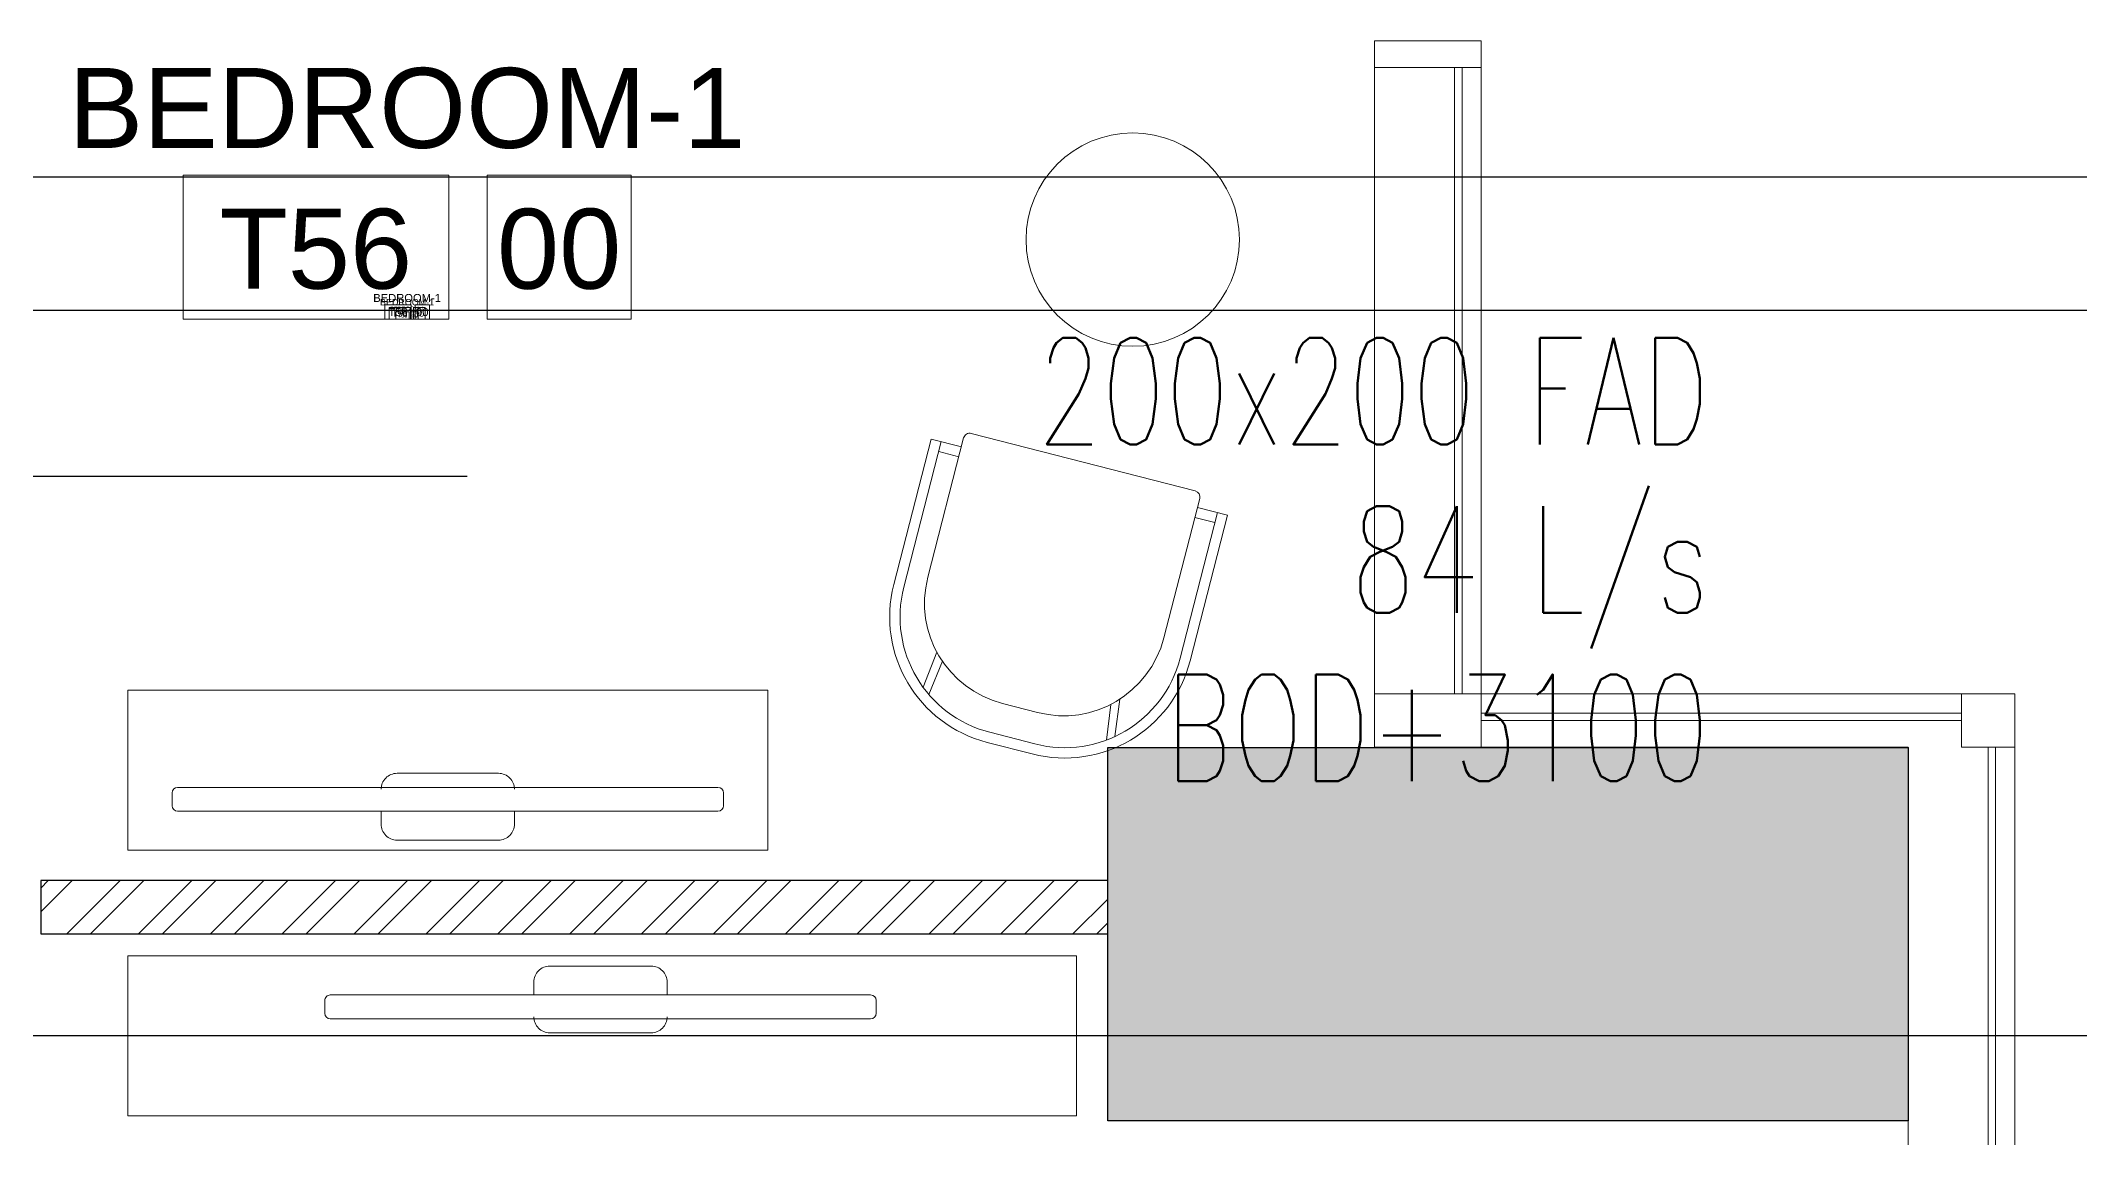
# Model space of a CAD drawing. Header units: millimetres. Extents: x -9226 to 166212, y -13 to 97274.
# Drawn here: x 44500 to 48321, y 26799 to 28855 of the extents above; entities that cross this region are included whole.
import ezdxf
from ezdxf.enums import TextEntityAlignment as Align

# ---------------------------------------------------------------- set-up
doc = ezdxf.new("R2010")
doc.units = ezdxf.units.MM
doc.linetypes.add('23491-XR-AR-2ND FLOOR PLAN$0$23491-XR-AR-TYP-FLOOR$0$CONTINUA', pattern=[0])
doc.layers.get('0').update_dxf_attribs({"color": 8})
for name, color, linetype in [('0-AC TEXT', 7, 'Continuous'), ('05 - 2ND - 3RD COLUMNS LAYOUT$0$23491-A-XR-GROUND TO PODIUM 3-COL$0$COLUMN', 8, 'Continuous'), ('05 - 2ND - 3RD COLUMNS LAYOUT$0$23491-A-XR-GROUND TO PODIUM 3-COL$0$HATCH', 8, 'Continuous'), ('1.INS', 8, 'Continuous'), ('1.STR', 8, 'Continuous'), ('23491-GN-XR-PLOT LIMIT$0$ARCADE', 8, 'Continuous'), ('23491-GN-XR-PLOT LIMIT$0$RETAIL', 8, 'Continuous'), ('cloud', 15, 'Continuous'), ('FAD', 3, 'Continuous')]:
    doc.layers.add(name, color=color, linetype=linetype)
for name, color, linetype, lineweight in [('05 - 2ND - 3RD COLUMNS LAYOUT$0$MH COL', 15, 'Continuous', 0), ('1.TAGGING', 7, 'Continuous', 5), ('1.XREF', 8, 'Continuous', 9), ('23491-XR-AR-2ND FLOOR PLAN$0$23491-XR-AR-TYP-FLOOR$0$A-FURN-FREE-PLAN', 8, 'Continuous', 5), ('23491-XR-AR-2ND FLOOR PLAN$0$23491-XR-AR-TYP-FLOOR$0$A-Glaz-Sill', 8, 'Continuous', 5), ('23491-XR-AR-2ND FLOOR PLAN$0$23491-XR-AR-TYP-FLOOR$0$A-GLAZ-WNDO', 8, 'Continuous', 13), ('23491-XR-AR-2ND FLOOR PLAN$0$23491-XR-AR-TYP-FLOOR$0$A-WALL-PATT', 8, 'Continuous', 5), ('23491-XR-AR-2ND FLOOR PLAN$0$A-ANNO-DIMS', 8, 'Continuous', 5), ('23491-XR-AR-2ND FLOOR PLAN$0$A-FLOR-IDEN', 8, 'Continuous', 9), ('23491-XR-AR-2ND FLOOR PLAN$0$A-FLOR-IDEN @ 10', 8, 'Continuous', 9), ('23491-XR-AR-2ND FLOOR PLAN$0$A-FLOR-IDEN @ 100', 8, 'Continuous', 9), ('23491-XR-AR-2ND FLOOR PLAN$0$A-FLOR-IDEN @ 5', 8, 'Continuous', 9), ('23491-XR-AR-2ND FLOOR PLAN$0$A-FLOR-IDEN @ 8', 8, 'Continuous', 9), ('23491-XR-AR-2ND FLOOR PLAN$0$A-WALL', 8, 'Continuous', 30), ('23491-XR-AR-2ND FLOOR PLAN$0$A-WALL-CAVI', 8, 'Continuous', 15), ('23491-XR-AR-2ND FLOOR PLAN$0$NEC- Glass', 8, 'Continuous', 5), ('A-ANNO-DIMS', 8, 'Continuous', 9), ('MH DIM', 15, 'Continuous', 0)]:
    doc.layers.add(name, color=color, linetype=linetype, lineweight=lineweight)
doc.styles.add('23491-XR-AR-2ND FLOOR PLAN$0$SDC-TEXT_4_2', font='arial.ttf')
doc.styles.add('ROMANS', font='isocp.shx', dxfattribs={"width": 0.8})
doc.styles.add('ROMANS100', font='romans.shx', dxfattribs={"width": 0.7, "height": 100})
doc.dimstyles.new('JSE', dxfattribs={"dimtxt": 50, "dimasz": 150, "dimexe": 0.18, "dimexo": 0.0625, "dimgap": 50, "dimtad": 0, "dimdec": 0, "dimrnd": 5, "dimzin": 0, "dimdsep": 46, "dimtxsty": 'ROMANS', "dimcen": 0.09, "dimclrd": 7, "dimclre": 7, "dimclrt": 7, "dimadec": 0, "dimazin": 0, "dimtfac": 1, "dimtdec": 0, "dimtofl": 0, "dimtmove": 0, "dimatfit": 3, "dimfxl": 1, "dimtolj": 1, "dimtzin": 0, "dimarcsym": 1})
doc.dimstyles.new('JSE-1.25', dxfattribs={"dimtxt": 200, "dimasz": 150, "dimexe": 0.18, "dimexo": 0.0625, "dimgap": 20, "dimtad": 1, "dimdec": 0, "dimrnd": 5, "dimzin": 0, "dimdsep": 46, "dimtxsty": 'ROMANS', "dimcen": 0.09, "dimclrd": 256, "dimclre": 256, "dimclrt": 7, "dimadec": 0, "dimazin": 0, "dimtfac": 1, "dimtdec": 0, "dimtofl": 0, "dimtmove": 0, "dimatfit": 3, "dimfxl": 1, "dimtolj": 1, "dimtzin": 0, "dimarcsym": 0})

# ---------------------------------------------------------------- blocks, each defined once
blk = doc.blocks.new('23491-XR-AR-2ND FLOOR PLAN$0$23491-XR-AR-TYP-FLOOR$0$TV')
at = {"color": 8}
for p, q in [((0.0731, 0.5064), (0.0731, -0.5064)), ((0.1075, 0.5168), (0.0835, 0.5168)), ((0.1179, -0.5064), (0.1179, 0.5064)), ((0.1075, -0.5168), (0.0835, -0.5168))]:
    blk.add_line(p, q, dxfattribs=at)
for points in [[(0.0731, 0.125), (0.049, 0.125, 0.414214), (0.019, 0.095), (0.019, -0.095, 0.414214), (0.049, -0.125), (0.0731, -0.125)], [(0.1142, -0.125, 0.414214), (0.1442, -0.095), (0.1442, 0.095, 0.414214), (0.1142, 0.125)]]:
    blk.add_lwpolyline(points, format="xyb", dxfattribs=at)
for centre, start, end in [((0.0835, 0.5064), 89.9999, 179.9999), ((0.1075, 0.5064), 0.0001, 90.0001), ((0.0835, -0.5064), 180.0001, 270.0001), ((0.1075, -0.5064), 269.9999, 359.9999)]:
    blk.add_arc(centre, 0.0104, start, end, dxfattribs=at)
blk = doc.blocks.new('23491-XR-AR-2ND FLOOR PLAN$0$23491-XR-AR-TYP-FLOOR$0$SAN-1')
at = {"color": 8, "linetype": '23491-XR-AR-2ND FLOOR PLAN$0$23491-XR-AR-TYP-FLOOR$0$CONTINUA'}
for p, q in [((4.5, 56.96), (-4.5, 56.96)), ((4.5, 54.96), (-4.5, 54.96)), ((3.5, 48.96), (-3.5, 48.96)), ((-29.5, 31.96), (-29.5, 2.96)), ((-27.5, 31.96), (-27.5, 2.96)), ((27.5, 2.96), (27.5, 31.96)), ((29.5, 2.96), (29.5, 31.96)), ((-23.5, 28.96), (-23.5, 1.2)), ((23.5, 1.2), (23.5, 28.96)), ((-27.5, 4.96), (-23.5, 4.96)), ((27.5, 4.96), (23.5, 4.96)), ((-29.5, 2.96), (-23.5, 2.96)), ((22.3, 0), (-22.3, 0)), ((23.5, 2.96), (29.5, 2.96))]:
    blk.add_line(p, q, dxfattribs=at)
at = {"color": 8}
for p, q in [((-19.1, 49.73), (-18.19, 42.53)), ((-16.76, 43.93), (-17.67, 50.81)), ((16.76, 43.93), (17.67, 50.81)), ((19.1, 49.73), (18.19, 42.53))]:
    blk.add_line(p, q, dxfattribs=at)
at = {"color": 8, "linetype": '23491-XR-AR-2ND FLOOR PLAN$0$23491-XR-AR-TYP-FLOOR$0$CONTINUA'}
for centre, radius, start, end in [((-4.5, 31.96), 25, 90, 180), ((4.5, 31.96), 25, 360, 90), ((-4.5, 31.96), 23, 90, 180), ((4.5, 31.96), 23, 360, 90), ((-3.5, 28.96), 20, 90, 180), ((3.5, 28.96), 20, 360, 90), ((-22.3, 1.2), 1.2, 180, 270), ((22.3, 1.2), 1.2, 270, 360)]:
    blk.add_arc(centre, radius, start, end, dxfattribs=at)
blk = doc.blocks.new('23491-XR-AR-2ND FLOOR PLAN$0$A$C9ab14087')
at = {"layer": '23491-XR-AR-2ND FLOOR PLAN$0$23491-XR-AR-TYP-FLOOR$0$A-Glaz-Sill', "color": 8}
for p, q in [((-550, -51050, 0), (-550, -49875, 0)), ((-350, -49875, 0), (-350, -51050, 0)), ((550, -51050, 0), (-350, -51050, 0)), ((-350, -51150, 0), (450, -51150, 0)), ((450, -52625, 0), (450, -51150, 0)), ((650, -51150, 0), (650, -52625, 0))]:
    blk.add_line(p, q, dxfattribs=at)
at = {"layer": '23491-XR-AR-2ND FLOOR PLAN$0$23491-XR-AR-TYP-FLOOR$0$A-GLAZ-WNDO', "color": 8}
for points in [[(-350, -49875), (-350, -49825), (-550, -49825), (-550, -49875)], [(-350, -51150), (-550, -51150), (-550, -51050), (-350, -51050)], [(550, -51150), (650, -51150), (650, -51050), (550, -51050)]]:
    blk.add_lwpolyline(points, close=True, dxfattribs=at)
at = {"layer": '23491-XR-AR-2ND FLOOR PLAN$0$NEC- Glass', "color": 8}
for p, q in [((-400, -49875), (-400, -51050)), ((-386, -49875), (-386, -51050)), ((550, -51086), (-350, -51086)), ((550, -51100), (-350, -51100)), ((600, -51150), (600, -52625)), ((614, -51150), (614, -52625))]:
    blk.add_line(p, q, dxfattribs=at)
blk = doc.blocks.new('*U507')
at = {"color": 8, "linetype": 'ByBlock'}
for points in [[(1.3, 0), (-7, 0), (-7, 4.5), (1.3, 4.5)], [(2.5, 0), (7, 0), (7, 4.5), (2.5, 4.5)]]:
    blk.add_lwpolyline(points, close=True, dxfattribs=at)
at = {"color": 8, "linetype": 'ByBlock', "style": '23491-XR-AR-2ND FLOOR PLAN$0$SDC-TEXT_4_2'}
for tag, p in [('ROOM-NAME-2', (0, 9.95)), ('ROOM-NAME-1', (0, 6.6)), ('ROOM-NO.', (-2.85, 2.2)), ('ROOM-FINISH', (4.75, 2.2))]:
    blk.add_attdef(tag, text='', height=2.5, dxfattribs=at).set_placement(p, align=Align.MIDDLE_CENTER)
blk = doc.blocks.new('*U752')
at = {"layer": '23491-XR-AR-2ND FLOOR PLAN$0$A-FLOR-IDEN @ 10', "color": 8}
ref = blk.add_blockref('*U507', (45186.6, 28333), dxfattribs=dict(at, xscale=5.999999999999999, yscale=5.999999999999999, zscale=5.999999999999999))
ref.add_attrib('ROOM-NO.', 'T56', dxfattribs={"layer": '0', "color": 0, "linetype": 'ByBlock', "height": 15, "style": '23491-XR-AR-2ND FLOOR PLAN$0$SDC-TEXT_4_2'}).set_placement((45169.5, 28346.2), align=Align.MIDDLE_CENTER)
ref.add_attrib('ROOM-FINISH', '00', dxfattribs={"layer": '0', "color": 0, "linetype": 'ByBlock', "height": 15, "style": '23491-XR-AR-2ND FLOOR PLAN$0$SDC-TEXT_4_2'}).set_placement((45215.1, 28346.2), align=Align.MIDDLE_CENTER)
ref.add_attrib('ROOM-NAME-1', 'BEDROOM-1', dxfattribs={"layer": '0', "color": 0, "linetype": 'ByBlock', "height": 15, "style": '23491-XR-AR-2ND FLOOR PLAN$0$SDC-TEXT_4_2'}).set_placement((45186.6, 28372.6), align=Align.MIDDLE_CENTER)
at = {"layer": '23491-XR-AR-2ND FLOOR PLAN$0$A-FLOR-IDEN @ 100', "color": 8}
ref = blk.add_blockref('*U507', (45186.6, 28333), dxfattribs=dict(at, xscale=60, yscale=60, zscale=60))
ref.add_attrib('ROOM-NO.', 'T56', dxfattribs={"layer": '0', "color": 0, "linetype": 'ByBlock', "height": 150, "style": '23491-XR-AR-2ND FLOOR PLAN$0$SDC-TEXT_4_2'}).set_placement((45015.6, 28465), align=Align.MIDDLE_CENTER)
ref.add_attrib('ROOM-FINISH', '00', dxfattribs={"layer": '0', "color": 0, "linetype": 'ByBlock', "height": 150, "style": '23491-XR-AR-2ND FLOOR PLAN$0$SDC-TEXT_4_2'}).set_placement((45471.6, 28465), align=Align.MIDDLE_CENTER)
ref.add_attrib('ROOM-NAME-1', 'BEDROOM-1', dxfattribs={"layer": '0', "color": 0, "linetype": 'ByBlock', "height": 150, "style": '23491-XR-AR-2ND FLOOR PLAN$0$SDC-TEXT_4_2'}).set_placement((45186.6, 28729), align=Align.MIDDLE_CENTER)
at = {"layer": '23491-XR-AR-2ND FLOOR PLAN$0$A-FLOR-IDEN @ 5', "color": 8}
ref = blk.add_blockref('*U507', (45186.6, 28333), dxfattribs=dict(at, xscale=3, yscale=3, zscale=3))
ref.add_attrib('ROOM-NO.', 'T56', dxfattribs={"layer": '0', "color": 0, "linetype": 'ByBlock', "height": 7.5, "style": '23491-XR-AR-2ND FLOOR PLAN$0$SDC-TEXT_4_2'}).set_placement((45178.1, 28339.6), align=Align.MIDDLE_CENTER)
ref.add_attrib('ROOM-FINISH', '00', dxfattribs={"layer": '0', "color": 0, "linetype": 'ByBlock', "height": 7.5, "style": '23491-XR-AR-2ND FLOOR PLAN$0$SDC-TEXT_4_2'}).set_placement((45200.9, 28339.6), align=Align.MIDDLE_CENTER)
ref.add_attrib('ROOM-NAME-1', 'BEDROOM-1', dxfattribs={"layer": '0', "color": 0, "linetype": 'ByBlock', "height": 7.5, "style": '23491-XR-AR-2ND FLOOR PLAN$0$SDC-TEXT_4_2'}).set_placement((45186.6, 28352.8), align=Align.MIDDLE_CENTER)
at = {"layer": '23491-XR-AR-2ND FLOOR PLAN$0$A-FLOR-IDEN @ 8', "color": 8}
ref = blk.add_blockref('*U507', (45186.6, 28333), dxfattribs=dict(at, xscale=4.8, yscale=4.8, zscale=4.8))
ref.add_attrib('ROOM-NO.', 'T56', dxfattribs={"layer": '0', "color": 0, "linetype": 'ByBlock', "height": 12, "style": '23491-XR-AR-2ND FLOOR PLAN$0$SDC-TEXT_4_2'}).set_placement((45173, 28343.5), align=Align.MIDDLE_CENTER)
ref.add_attrib('ROOM-FINISH', '00', dxfattribs={"layer": '0', "color": 0, "linetype": 'ByBlock', "height": 12, "style": '23491-XR-AR-2ND FLOOR PLAN$0$SDC-TEXT_4_2'}).set_placement((45209.4, 28343.5), align=Align.MIDDLE_CENTER)
ref.add_attrib('ROOM-NAME-1', 'BEDROOM-1', dxfattribs={"layer": '0', "color": 0, "linetype": 'ByBlock', "height": 12, "style": '23491-XR-AR-2ND FLOOR PLAN$0$SDC-TEXT_4_2'}).set_placement((45186.6, 28364.7), align=Align.MIDDLE_CENTER)
blk = doc.blocks.new('23491-GN-XR-PLOT LIMIT')
at = {"layer": '23491-GN-XR-PLOT LIMIT$0$ARCADE', "color": 8}
blk.add_lwpolyline([(48271.7, 23525.6, 0.000496), (5000, 16088.4), (5000, 11014.2, -0.000526), (50902.2, 18902.5), (55000, 23715.1), (55000, 82243.6), (50763.6, 86480), (9264.6, 86480), (5000, 82215.4), (5000, 81480), (48692.6, 81480), (50500, 80172.6), (50500, 25555.4)], format="xyb", close=True, dxfattribs=at)
at = {"layer": '23491-GN-XR-PLOT LIMIT$0$RETAIL', "color": 8}
blk.add_lwpolyline([(48271.7, 23525.6), (50500, 25555.4), (50500, 80172.6), (48692.6, 81480), (5000, 81480), (5000, 71480), (40000, 71480), (40000, 32256.2, 0.000401), (5000, 26236.7), (5000, 16088.4, -0.000496)], format="xyb", close=True, dxfattribs=at)
blk = doc.blocks.new('23491-XR-AR-2ND FLOOR PLAN')
at = {"layer": '23491-XR-AR-2ND FLOOR PLAN$0$23491-XR-AR-TYP-FLOOR$0$A-WALL-PATT'}
h = blk.add_hatch(dxfattribs=at)
h.set_pattern_fill('ANSI32', color=8, scale=10)
h.set_pattern_definition([(45, (800, 2e-08), (-67.35192, 67.35192), []), (45, (844.9, 2e-08), (-67.35192, 67.35192), [])])
h.paths.add_polyline_path([(44500, 27180), (46499.9, 27180), (46499.9, 27280), (44500, 27280)])
at = {"layer": '23491-XR-AR-2ND FLOOR PLAN$0$23491-XR-AR-TYP-FLOOR$0$A-FURN-FREE-PLAN', "color": 8, "elevation": 0}
for points in [[(44662.9, 27637), (44662.9, 27337), (45862.9, 27337), (45862.9, 27637)], [(44662.9, 26838.7), (44662.9, 27138.7), (46441.5, 27138.7), (46441.5, 26838.7)]]:
    blk.add_lwpolyline(points, close=True, dxfattribs=at)
at = {"layer": '23491-XR-AR-2ND FLOOR PLAN$0$23491-XR-AR-TYP-FLOOR$0$A-FURN-FREE-PLAN', "color": 8}
blk.add_circle((46546.8, 28482.1, 0), 200, dxfattribs=at)
at = {"layer": '23491-XR-AR-2ND FLOOR PLAN$0$A-WALL', "color": 8}
blk.add_lwpolyline([(44500, 27180), (46499.9, 27180), (46499.9, 27280), (44500, 27280)], close=True, dxfattribs=at)
at = {"layer": '23491-XR-AR-2ND FLOOR PLAN$0$23491-XR-AR-TYP-FLOOR$0$A-FURN-FREE-PLAN', "color": 8}
for name, p, xscale, yscale, zscale, rotation in [('23491-XR-AR-2ND FLOOR PLAN$0$23491-XR-AR-TYP-FLOOR$0$SAN-1', (46453.9, 28064.6, 0), -9.720000000015725, 9.720000000015725, 9.720000000015725, 165.5868560139714), ('23491-XR-AR-2ND FLOOR PLAN$0$23491-XR-AR-TYP-FLOOR$0$TV', (45262.9, 27337, 0), 1000, 1000, 1000, 90.00012330728111), ('23491-XR-AR-2ND FLOOR PLAN$0$23491-XR-AR-TYP-FLOOR$0$TV', (45549.1, 27138.7, 0), -1000.000000000006, 1000.000000000005, 1000.000000000001, 89.99987734321775)]:
    blk.add_blockref(name, p, dxfattribs=dict(at, xscale=xscale, yscale=yscale, zscale=zscale, rotation=rotation))
at = {"layer": '23491-XR-AR-2ND FLOOR PLAN$0$A-ANNO-DIMS', "color": 8}
blk.add_blockref('23491-XR-AR-2ND FLOOR PLAN$0$A$C9ab14087', (47550, 78680), dxfattribs=at)
at = {"layer": '23491-XR-AR-2ND FLOOR PLAN$0$A-FLOR-IDEN'}
blk.add_blockref('*U752', (0, 0), dxfattribs=at)
at = {"layer": '23491-XR-AR-2ND FLOOR PLAN$0$A-WALL-CAVI', "color": 8}
blk.add_blockref('23491-GN-XR-PLOT LIMIT', (0, 0), dxfattribs=at)
blk = doc.blocks.new('05 - 2ND - 3RD COLUMNS LAYOUT')
at = {"layer": '05 - 2ND - 3RD COLUMNS LAYOUT$0$23491-A-XR-GROUND TO PODIUM 3-COL$0$HATCH'}
h = blk.add_hatch(color=256, dxfattribs=at)
h.dxf.hatch_style = 1
h.paths.add_polyline_path([(46499.9, 26829.8), (46499.9, 27529.8), (47999.9, 27529.8), (47999.9, 26829.8)])
at = {"layer": '05 - 2ND - 3RD COLUMNS LAYOUT$0$23491-A-XR-GROUND TO PODIUM 3-COL$0$COLUMN'}
blk.add_lwpolyline([(46499.9, 26829.8), (46499.9, 27529.8), (47999.9, 27529.8), (47999.9, 26829.8)], close=True, dxfattribs=at)
blk = doc.blocks.new('XREF')
at = {"layer": 'A-ANNO-DIMS', "color": 8}
blk.add_blockref('23491-XR-AR-2ND FLOOR PLAN', (0, 0), dxfattribs=at)
at = {"layer": 'A-ANNO-DIMS'}
blk.add_blockref('05 - 2ND - 3RD COLUMNS LAYOUT', (0, 0), dxfattribs=at)
blk = doc.blocks.new('I LOVE U05 - 2ND - 3RD COLUMNS LAYOUT$0$A$C9456dc06')
at = {"layer": '05 - 2ND - 3RD COLUMNS LAYOUT$0$23491-A-XR-GROUND TO PODIUM 3-COL$0$HATCH'}
h = blk.add_hatch(color=15, dxfattribs=at)
h.dxf.hatch_style = 1
h.paths.add_polyline_path([(8650, -7350), (8650, -6650), (10150, -6650), (10150, -7350)])
at = {"layer": '05 - 2ND - 3RD COLUMNS LAYOUT$0$MH COL', "color": 15, "ltscale": 5, "elevation": 0}
blk.add_lwpolyline([(8650, -7350), (8650, -6650), (10150, -6650), (10150, -7350)], close=True, dxfattribs=at)
blk = doc.blocks.new('I LOVE U05 - 2ND - 3RD COLUMNS LAYOUT')
at = {"color": 15}
blk.add_blockref('I LOVE U05 - 2ND - 3RD COLUMNS LAYOUT$0$A$C9456dc06', (39456, 35273.4, 0), dxfattribs=at)
blk = doc.blocks.new('I LOVE USTR')
at = {"layer": 'MH DIM', "color": 15}
blk.add_blockref('I LOVE U05 - 2ND - 3RD COLUMNS LAYOUT', (-1606, -1093.4, 0), dxfattribs=at)
blk = doc.blocks.new('A$C32d94600')
at = {"layer": 'cloud', "color": 15}
blk.add_blockref('I LOVE USTR', (-5100, -86375.9, 0), dxfattribs=at)

msp = doc.modelspace()

# ---------------------------------------------------------------- block references
at = {"layer": '1.STR'}
msp.add_blockref('A$C32d94600', (5100, 86375.3), dxfattribs=at)

# ---------------------------------------------------------------- next in the draw order: block references
at = {"layer": '1.XREF'}
msp.add_blockref('XREF', (0, 0), dxfattribs=at)

# ---------------------------------------------------------------- next in the draw order: linework, layer by layer
at = {"layer": 'FAD', "color": 7}
msp.add_lwpolyline([(42539.3, 27446.5), (42539.3, 26989.5), (50600, 26989.5)], dxfattribs=at)

# ---------------------------------------------------------------- next in the draw order: texts
at = {"layer": '0-AC TEXT', "insert": (47627.9, 28297.9, 0), "char_height": 200, "width": 2328.667, "attachment_point": 3, "line_spacing_factor": 0.946776, "style": 'ROMANS100'}
msp.add_mtext('200x200 FAD\\P84 L/s\\PBOD+3100', dxfattribs=at)

# ---------------------------------------------------------------- next in the draw order: leaders
at = {"layer": '1.INS'}
msp.add_leader([(42916.2, 28038.3), (45299.2, 28038.3)], dimstyle='JSE', override={"dimgap": 50, "dimtad": 0}, dxfattribs=at)
at = {"layer": '1.TAGGING', "color": 6}
msp.add_leader([(42037.8, 28349.8, 0), (50500, 28349.8, 0)], dimstyle='JSE-1.25', override={"dimgap": 20, "dimtad": 0}, dxfattribs=at)
at = {"layer": 'FAD'}
msp.add_leader([(42648.8, 28600.1, -0.2), (55000, 28600.1, -0.2)], dimstyle='JSE', override={"dimgap": 50, "dimtad": 0}, dxfattribs=at)

doc.saveas('drawing.dxf')
